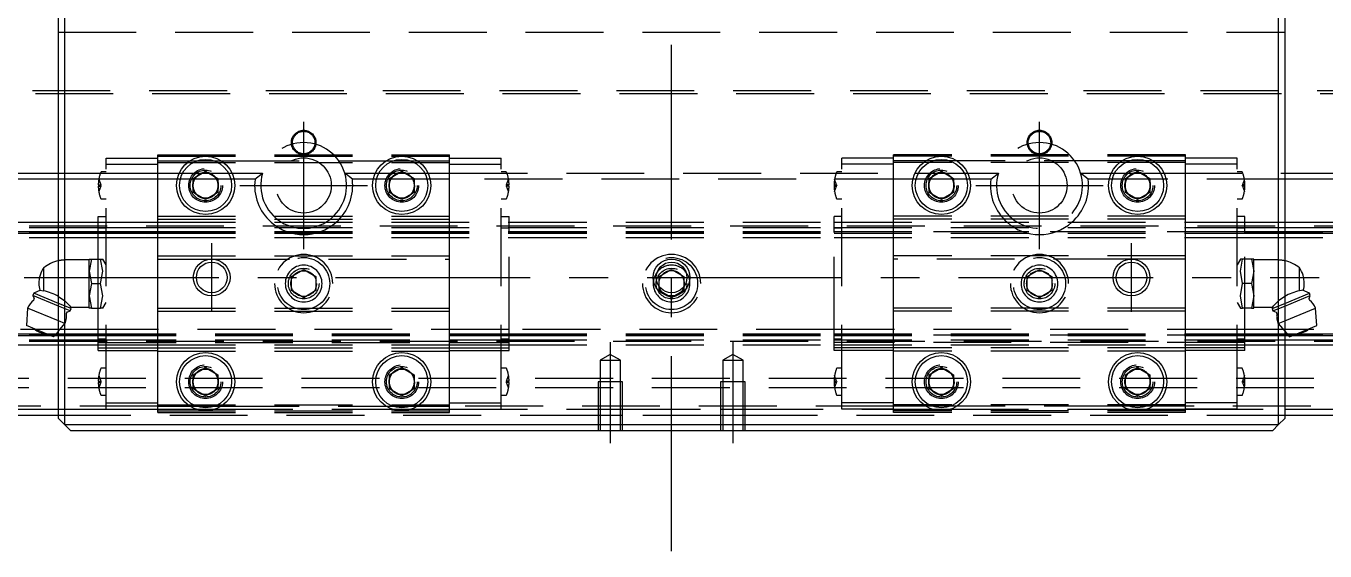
# Model space of a CAD drawing. Extents: x -15 to 745, y -361 to 120.
# Drawn here: x 94.7 to 306.6, y -119.6 to -34 of the extents above; entities that cross this region are included whole.
import ezdxf

# ---------------------------------------------------------------- set-up
doc = ezdxf.new("R2010")
doc.units = 0
doc.linetypes.add('CENTER', pattern=[50.8, 31.75, -6.35, 6.35, -6.35])
doc.linetypes.add('DASHED', pattern=[19.05, 12.7, -6.35])
doc.layers.get('0').update_dxf_attribs({"linetype": 'CONTINUOUS'})
doc.layers.add('CENTER', color=1, linetype='CENTER')

msp = doc.modelspace()

# ---------------------------------------------------------------- linework, layer by layer
at = {"color": 7, "linetype": 'CONTINUOUS'}
for p, q in [((100, -98), (100, 98)), ((101, 99), (101, -99)), ((299, -99), (299, 99)), ((300, 98), (300, -98)), ((26.71, -58), (100, -58)), ((100, -59), (27.94, -59)), ((122, -58.85), (124, -57.69)), ((122, -61.15), (122, -58.85)), ((124, -57.69), (126, -58.85)), ((126, -58.85), (126, -61.15)), ((154, -58.85), (156, -57.69)), ((154, -61.15), (154, -58.85)), ((156, -57.69), (158, -58.85)), ((158, -58.85), (158, -61.15)), ((242, -58.85), (244, -57.69)), ((242, -61.15), (242, -58.85)), ((244, -57.69), (246, -58.85)), ((246, -58.85), (246, -61.15)), ((274, -58.85), (276, -57.69)), ((274, -61.15), (274, -58.85)), ((276, -57.69), (278, -58.85)), ((278, -58.85), (278, -61.15)), ((300, -58), (373.29, -58)), ((372.06, -59), (300, -59)), ((124, -62.31), (122, -61.15)), ((126, -61.15), (124, -62.31)), ((156, -62.31), (154, -61.15)), ((158, -61.15), (156, -62.31)), ((244, -62.31), (242, -61.15)), ((246, -61.15), (244, -62.31)), ((276, -62.31), (274, -61.15)), ((278, -61.15), (276, -62.31)), ((0, -66), (100, -66)), ((0, -67.52), (100, -67.52)), ((300, -66), (400, -66)), ((300, -67.52), (400, -67.52)), ((0, -67.8), (100, -67.8)), ((300, -67.8), (400, -67.8)), ((97.6, -77.18), (97.6, -73.4)), ((302.4, -77.18), (302.4, -73.4)), ((95.98, -77.56), (95.83, -77.93)), ((95.83, -77.93), (96.04, -78.44)), ((100, -79.66), (95.83, -77.93)), ((97.1, -77.09), (95.98, -77.56)), ((100, -79.22), (95.98, -77.56)), ((96.94, -77.07), (97.6, -77.18)), ((300, -79.22), (304.02, -77.56)), ((300, -79.66), (304.17, -77.93)), ((303.06, -77.07), (302.4, -77.18)), ((304.02, -77.56), (302.9, -77.09)), ((303.96, -78.44), (304.17, -77.93)), ((304.17, -77.93), (304.02, -77.56)), ((94.97, -80), (94.77, -82.84)), ((100, -82.09), (94.97, -80)), ((300, -82.09), (305.03, -80)), ((305.23, -82.84), (305.03, -80)), ((0, -84.2), (98.05, -84.2)), ((0, -84.48), (98.73, -84.48)), ((99.2, -84.68), (94.77, -82.84)), ((99.2, -84.68), (100, -83.76)), ((99.37, -84.48), (100, -84.48)), ((99.62, -84.2), (100, -84.2)), ((300, -83.76), (300.8, -84.68)), ((300, -84.2), (300.38, -84.2)), ((300, -84.48), (300.63, -84.48)), ((300.8, -84.68), (305.23, -82.84)), ((301.27, -84.48), (400, -84.48)), ((301.95, -84.2), (400, -84.2)), ((0, -86), (100, -86)), ((300, -86), (400, -86)), ((122, -90.85), (124, -89.69)), ((122, -93.15), (122, -90.85)), ((124, -89.69), (126, -90.85)), ((126, -90.85), (126, -93.15)), ((154, -90.85), (156, -89.69)), ((154, -93.15), (154, -90.85)), ((156, -89.69), (158, -90.85)), ((158, -90.85), (158, -93.15)), ((242, -90.85), (244, -89.69)), ((242, -93.15), (242, -90.85)), ((244, -89.69), (246, -90.85)), ((246, -90.85), (246, -93.15)), ((274, -90.85), (276, -89.69)), ((274, -93.15), (274, -90.85)), ((276, -89.69), (278, -90.85)), ((278, -90.85), (278, -93.15)), ((124, -94.31), (122, -93.15)), ((126, -93.15), (124, -94.31)), ((156, -94.31), (154, -93.15)), ((158, -93.15), (156, -94.31)), ((244, -94.31), (242, -93.15)), ((246, -93.15), (244, -94.31)), ((276, -94.31), (274, -93.15)), ((278, -93.15), (276, -94.31)), ((1, -96.5), (100, -96.5)), ((300, -96.5), (399, -96.5)), ((100, -97.5), (2, -97.5)), ((101, -99), (100, -98)), ((102, -100), (101, -99)), ((101, -99), (299, -99)), ((299, -99), (298, -100)), ((300, -98), (299, -99)), ((398, -97.5), (300, -97.5)), ((298, -100), (102, -100))]:
    msp.add_line(p, q, dxfattribs=at)
at = {"color": 3, "linetype": 'DASHED'}
for p, q in [((100, -35), (300, -35)), ((0.5, -44.5), (399.5, -44.5)), ((1, -45), (399, -45)), ((116.2, -55), (163.8, -55)), ((116.2, -56), (116.2, -55)), ((163.8, -56), (163.8, -55)), ((236.2, -56), (236.2, -55)), ((283.8, -55), (236.2, -55)), ((283.8, -56), (283.8, -55)), ((107.77, -56.55), (107.77, -55.55)), ((107.77, -55.55), (116.2, -55.55)), ((107.77, -95.45), (107.77, -56.55)), ((107.77, -56.55), (116.2, -56.55)), ((116.2, -55.25), (163.8, -55.25)), ((116.2, -56), (121.44, -56)), ((116.2, -65), (116.2, -56)), ((116.2, -56.25), (163.8, -56.25)), ((121.44, -56), (122.56, -56)), ((122.56, -56), (125.44, -56)), ((125.44, -56), (126.56, -56)), ((126.56, -56), (153.44, -56)), ((153.44, -56), (154.56, -56)), ((154.56, -56), (157.44, -56)), ((157.44, -56), (158.56, -56)), ((158.56, -56), (163.8, -56)), ((163.8, -55.55), (172.23, -55.55)), ((163.8, -65), (163.8, -56)), ((163.8, -56.55), (172.23, -56.55)), ((172.23, -56.55), (172.23, -55.55)), ((172.23, -95.45), (172.23, -56.55)), ((236.2, -55.55), (227.77, -55.55)), ((227.77, -56.55), (227.77, -55.55)), ((227.77, -95.45), (227.77, -56.55)), ((236.2, -56.55), (227.77, -56.55)), ((283.8, -55.25), (236.2, -55.25)), ((236.2, -65), (236.2, -56)), ((241.44, -56), (236.2, -56)), ((283.8, -56.25), (236.2, -56.25)), ((242.56, -56), (241.44, -56)), ((245.44, -56), (242.56, -56)), ((246.56, -56), (245.44, -56)), ((273.44, -56), (246.56, -56)), ((274.56, -56), (273.44, -56)), ((277.44, -56), (274.56, -56)), ((278.56, -56), (277.44, -56)), ((283.8, -56), (278.56, -56)), ((292.23, -55.55), (283.8, -55.55)), ((283.8, -65), (283.8, -56)), ((292.23, -56.55), (283.8, -56.55)), ((292.23, -56.55), (292.23, -55.55)), ((292.23, -95.45), (292.23, -56.55)), ((100, -58), (106.84, -58)), ((106.58, -59), (100, -59)), ((106.58, -59), (106.9, -59.9)), ((116.2, -59), (106.58, -59)), ((106.84, -58), (116.2, -58)), ((107.77, -57.8), (106.99, -57.8)), ((116.2, -58), (119.69, -58)), ((119.36, -59), (116.2, -59)), ((119.87, -59), (119.36, -59)), ((119.69, -58), (120.25, -58)), ((121.44, -59), (119.87, -59)), ((120.25, -58), (122.11, -58)), ((121.71, -59), (121.44, -59)), ((122, -59), (121.71, -59)), ((122.15, -59), (122, -59)), ((122.11, -58), (122.5, -58)), ((122.2, -59), (122.15, -59)), ((125.8, -59), (122.2, -59)), ((122.5, -58), (123.36, -58)), ((123.36, -58), (123.46, -58)), ((123.46, -58), (123.5, -58)), ((123.5, -58), (124.5, -58)), ((124.5, -58), (124.54, -58)), ((124.54, -58), (124.64, -58)), ((124.64, -58), (125.5, -58)), ((125.5, -58), (125.89, -58)), ((125.85, -59), (125.8, -59)), ((126, -59), (125.85, -59)), ((125.89, -58), (127.75, -58)), ((126.29, -59), (126, -59)), ((126.56, -59), (126.29, -59)), ((128.13, -59), (126.56, -59)), ((127.75, -58), (128.31, -58)), ((128.64, -59), (128.13, -59)), ((128.31, -58), (133.29, -58)), ((132.06, -59), (128.64, -59)), ((132.06, -59), (133.29, -58)), ((146.71, -58), (151.69, -58)), ((147.94, -59), (146.71, -58)), ((151.36, -59), (147.94, -59)), ((151.87, -59), (151.36, -59)), ((151.69, -58), (152.25, -58)), ((153.44, -59), (151.87, -59)), ((152.25, -58), (154.11, -58)), ((153.71, -59), (153.44, -59)), ((154, -59), (153.71, -59)), ((154.15, -59), (154, -59)), ((154.11, -58), (154.5, -58)), ((154.2, -59), (154.15, -59)), ((157.8, -59), (154.2, -59)), ((154.5, -58), (155.36, -58)), ((155.36, -58), (155.46, -58)), ((155.46, -58), (155.5, -58)), ((155.5, -58), (156.5, -58)), ((156.5, -58), (156.54, -58)), ((156.54, -58), (156.64, -58)), ((156.64, -58), (157.5, -58)), ((157.5, -58), (157.89, -58)), ((157.85, -59), (157.8, -59)), ((158, -59), (157.85, -59)), ((157.89, -58), (159.75, -58)), ((158.29, -59), (158, -59)), ((158.56, -59), (158.29, -59)), ((160.13, -59), (158.56, -59)), ((159.75, -58), (160.31, -58)), ((160.64, -59), (160.13, -59)), ((160.31, -58), (163.8, -58)), ((163.8, -59), (160.64, -59)), ((163.8, -58), (239.69, -58)), ((239.36, -59), (163.8, -59)), ((173.01, -57.8), (172.23, -57.8)), ((173.1, -59.9), (173.42, -59)), ((226.9, -59.9), (226.58, -59)), ((227.77, -57.8), (226.99, -57.8)), ((239.87, -59), (239.36, -59)), ((239.69, -58), (240.25, -58)), ((241.44, -59), (239.87, -59)), ((240.25, -58), (242.11, -58)), ((241.71, -59), (241.44, -59)), ((242, -59), (241.71, -59)), ((242.15, -59), (242, -59)), ((242.11, -58), (242.5, -58)), ((242.2, -59), (242.15, -59)), ((245.8, -59), (242.2, -59)), ((242.5, -58), (243.36, -58)), ((243.36, -58), (243.46, -58)), ((243.46, -58), (243.5, -58)), ((243.5, -58), (244.5, -58)), ((244.5, -58), (244.54, -58)), ((244.54, -58), (244.64, -58)), ((244.64, -58), (245.5, -58)), ((245.5, -58), (245.89, -58)), ((245.85, -59), (245.8, -59)), ((246, -59), (245.85, -59)), ((245.89, -58), (247.75, -58)), ((246.29, -59), (246, -59)), ((246.56, -59), (246.29, -59)), ((248.13, -59), (246.56, -59)), ((247.75, -58), (248.31, -58)), ((248.64, -59), (248.13, -59)), ((248.31, -58), (253.29, -58)), ((252.06, -59), (248.64, -59)), ((252.06, -59), (253.29, -58)), ((266.71, -58), (271.69, -58)), ((267.94, -59), (266.71, -58)), ((271.36, -59), (267.94, -59)), ((271.87, -59), (271.36, -59)), ((271.69, -58), (272.25, -58)), ((273.44, -59), (271.87, -59)), ((272.25, -58), (274.11, -58)), ((273.71, -59), (273.44, -59)), ((274, -59), (273.71, -59)), ((274.15, -59), (274, -59)), ((274.11, -58), (274.5, -58)), ((274.2, -59), (274.15, -59)), ((277.8, -59), (274.2, -59)), ((274.5, -58), (275.36, -58)), ((275.36, -58), (275.46, -58)), ((275.46, -58), (275.5, -58)), ((275.5, -58), (276.5, -58)), ((276.5, -58), (276.54, -58)), ((276.54, -58), (276.64, -58)), ((276.64, -58), (277.5, -58)), ((277.5, -58), (277.89, -58)), ((277.85, -59), (277.8, -59)), ((278, -59), (277.85, -59)), ((277.89, -58), (279.75, -58)), ((278.29, -59), (278, -59)), ((278.56, -59), (278.29, -59)), ((280.13, -59), (278.56, -59)), ((279.75, -58), (280.31, -58)), ((280.64, -59), (280.13, -59)), ((280.31, -58), (300, -58)), ((300, -59), (280.64, -59)), ((293.01, -57.8), (292.23, -57.8)), ((293.42, -59), (293.1, -59.9)), ((106.5, -59.9), (106.58, -59.9)), ((106.58, -60.1), (106.5, -60.1)), ((106.58, -59.9), (106.9, -59.9)), ((106.58, -59.9), (106.58, -60.1)), ((106.9, -60.1), (106.58, -61)), ((106.58, -60.1), (106.9, -60.1)), ((106.9, -59.9), (106.94, -60)), ((106.9, -60.1), (106.94, -60)), ((173.1, -59.9), (173.06, -60)), ((173.1, -60.1), (173.06, -60)), ((173.42, -59.9), (173.1, -59.9)), ((173.42, -61), (173.1, -60.1)), ((173.42, -60.1), (173.1, -60.1)), ((173.42, -60.1), (173.42, -59.9)), ((173.42, -59.9), (173.5, -59.9)), ((173.5, -60.1), (173.42, -60.1)), ((226.58, -59.9), (226.5, -59.9)), ((226.5, -60.1), (226.58, -60.1)), ((226.58, -59.9), (226.9, -59.9)), ((226.58, -60.1), (226.58, -59.9)), ((226.58, -61), (226.9, -60.1)), ((226.58, -60.1), (226.9, -60.1)), ((226.9, -59.9), (226.94, -60)), ((226.9, -60.1), (226.94, -60)), ((293.1, -59.9), (293.06, -60)), ((293.1, -60.1), (293.06, -60)), ((293.42, -59.9), (293.1, -59.9)), ((293.1, -60.1), (293.42, -61)), ((293.42, -60.1), (293.1, -60.1)), ((293.5, -59.9), (293.42, -59.9)), ((293.42, -59.9), (293.42, -60.1)), ((293.42, -60.1), (293.5, -60.1)), ((106.99, -62.2), (107.77, -62.2)), ((172.23, -62.2), (173.01, -62.2)), ((226.99, -62.2), (227.77, -62.2)), ((292.23, -62.2), (293.01, -62.2)), ((106.5, -65.07), (107.77, -65.07)), ((106.5, -67.67), (106.5, -65.07)), ((106.5, -65.08), (107.77, -65.08)), ((116.2, -65.5), (116.2, -65)), ((116.2, -65), (163.8, -65)), ((116.2, -71.5), (116.2, -65.5)), ((116.2, -65.5), (163.8, -65.5)), ((163.8, -65.5), (163.8, -65)), ((163.8, -71.5), (163.8, -65.5)), ((172.23, -65.07), (173.5, -65.07)), ((172.23, -65.08), (173.5, -65.08)), ((173.5, -67.67), (173.5, -65.07)), ((227.77, -65.07), (226.5, -65.07)), ((226.5, -67.67), (226.5, -65.07)), ((227.77, -65.08), (226.5, -65.08)), ((236.2, -65.5), (236.2, -65)), ((283.8, -65), (236.2, -65)), ((236.2, -71.5), (236.2, -65.5)), ((283.8, -65.5), (236.2, -65.5)), ((283.8, -65.5), (283.8, -65)), ((283.8, -71.5), (283.8, -65.5)), ((293.5, -65.07), (292.23, -65.07)), ((293.5, -65.08), (292.23, -65.08)), ((293.5, -67.67), (293.5, -65.07)), ((0, -66.6), (400, -66.6)), ((0, -66.85), (100, -66.85)), ((0, -67.58), (106.5, -67.58)), ((100, -66), (106.5, -66)), ((100, -66.85), (106.5, -66.85)), ((100, -67.52), (106.5, -67.52)), ((106.5, -66), (116.2, -66)), ((106.5, -66.85), (116.2, -66.85)), ((106.5, -66.92), (107.77, -66.92)), ((106.5, -67.52), (116.2, -67.52)), ((106.5, -67.58), (116.2, -67.58)), ((106.5, -72), (106.5, -67.67)), ((116.2, -66), (173.5, -66)), ((116.2, -66.85), (173.5, -66.85)), ((116.2, -67.52), (173.5, -67.52)), ((116.2, -67.58), (173.5, -67.58)), ((172.23, -66.92), (173.5, -66.92)), ((173.5, -66), (226.5, -66)), ((173.5, -66.85), (226.5, -66.85)), ((173.5, -67.52), (226.5, -67.52)), ((173.5, -67.58), (226.5, -67.58)), ((173.5, -84.33), (173.5, -67.67)), ((226.5, -66), (293.5, -66)), ((226.5, -66.85), (293.5, -66.85)), ((226.5, -66.92), (227.77, -66.92)), ((226.5, -67.52), (293.5, -67.52)), ((293.5, -67.58), (226.5, -67.58)), ((226.5, -84.33), (226.5, -67.67)), ((292.23, -66.92), (293.5, -66.92)), ((293.5, -66), (300, -66)), ((293.5, -66.85), (300, -66.85)), ((293.5, -67.52), (300, -67.52)), ((293.5, -67.58), (400, -67.58)), ((293.5, -84.33), (293.5, -67.67)), ((300, -66.85), (400, -66.85)), ((0, -68.5), (106.5, -68.5)), ((100, -67.8), (106.5, -67.8)), ((106.5, -67.8), (116.2, -67.8)), ((106.5, -68.5), (116.2, -68.5)), ((116.2, -67.8), (173.5, -67.8)), ((116.2, -68.5), (173.5, -68.5)), ((173.5, -67.8), (226.5, -67.8)), ((173.5, -68.5), (226.5, -68.5)), ((226.5, -67.8), (293.5, -67.8)), ((226.5, -68.5), (293.5, -68.5)), ((293.5, -67.8), (300, -67.8)), ((293.5, -68.5), (400, -68.5)), ((105.04, -74), (105.04, -72)), ((105.04, -72), (105.4, -72)), ((105.4, -72), (105.04, -74)), ((105.4, -72), (106.87, -72)), ((106.5, -80), (106.5, -72)), ((106.87, -72), (107.22, -72)), ((107.22, -74), (106.87, -72)), ((107.77, -72.94), (107.22, -72)), ((116.2, -71.5), (163.8, -71.5)), ((116.2, -72), (116.2, -71.5)), ((116.2, -80), (116.2, -72)), ((116.2, -72), (125, -72)), ((125, -72), (163.8, -72)), ((163.8, -72), (163.8, -71.5)), ((163.8, -80), (163.8, -72)), ((236.2, -72), (236.2, -71.5)), ((283.8, -71.5), (236.2, -71.5)), ((236.2, -80), (236.2, -72)), ((275, -72), (236.2, -72)), ((283.8, -72), (275, -72)), ((283.8, -72), (283.8, -71.5)), ((283.8, -80), (283.8, -72)), ((292.78, -72), (292.23, -72.94)), ((293.13, -72), (292.78, -72)), ((292.78, -74), (293.13, -72)), ((294.6, -72), (293.13, -72)), ((294.96, -72), (294.6, -72)), ((294.6, -72), (294.96, -74)), ((294.96, -74), (294.96, -72)), ((105.04, -72.15), (101.04, -72.15)), ((101.04, -78.83), (101.04, -72.15)), ((105.04, -74), (105.4, -76)), ((105.04, -78), (105.04, -74)), ((106.87, -76), (107.22, -74)), ((138, -74.85), (140, -73.69)), ((140, -73.69), (142, -74.85)), ((198, -74.85), (200, -73.69)), ((200, -73.69), (202, -74.85)), ((258, -74.85), (260, -73.69)), ((260, -73.69), (262, -74.85)), ((293.13, -76), (292.78, -74)), ((294.96, -74), (294.6, -76)), ((298.96, -72.15), (294.96, -72.15)), ((294.96, -78), (294.96, -74)), ((298.96, -78.83), (298.96, -72.15)), ((105.4, -76), (105.04, -78)), ((105.4, -76), (106.87, -76)), ((107.22, -78), (106.87, -76)), ((137.5, -76), (137.53, -75.59)), ((138, -77.15), (138, -74.85)), ((142, -74.85), (142, -77.15)), ((197.5, -76), (197.53, -75.59)), ((198, -76.5), (198, -74.85)), ((202, -74.85), (202, -76.5)), ((257.5, -76), (257.53, -75.59)), ((258, -77.15), (258, -74.85)), ((262, -74.85), (262, -77.15)), ((292.78, -78), (293.13, -76)), ((294.6, -76), (293.13, -76)), ((294.6, -76), (294.96, -78)), ((100, -78.1), (101.04, -78.83)), ((105.04, -80), (105.04, -78)), ((105.04, -78), (105.4, -80)), ((106.87, -80), (107.22, -78)), ((140, -78.31), (138, -77.15)), ((142, -77.15), (140, -78.31)), ((198, -77.15), (198, -76.5)), ((200, -78.31), (198, -77.15)), ((202, -77.15), (200, -78.31)), ((202, -76.5), (202, -77.15)), ((260, -78.31), (258, -77.15)), ((262, -77.15), (260, -78.31)), ((293.13, -80), (292.78, -78)), ((294.96, -78), (294.6, -80)), ((294.96, -80), (294.96, -78)), ((300, -78.1), (298.96, -78.83)), ((102.08, -80.08), (100, -79.22)), ((101.93, -80.45), (100, -79.66)), ((101.04, -78.83), (102.08, -79.85)), ((101.42, -80.66), (101.93, -80.45)), ((102.08, -80.08), (101.9, -79.64)), ((101.93, -80.45), (102.08, -80.08)), ((102.08, -79.85), (105.04, -79.85)), ((105.4, -80), (105.04, -80)), ((105.4, -80), (106.87, -80)), ((106.5, -84.33), (106.5, -80)), ((107.22, -80), (106.87, -80)), ((107.22, -80), (107.77, -79.06)), ((116.2, -80.5), (116.2, -80)), ((116.2, -80), (163.8, -80)), ((116.2, -86.5), (116.2, -80.5)), ((116.2, -80.5), (163.8, -80.5)), ((163.8, -80.5), (163.8, -80)), ((163.8, -86.5), (163.8, -80.5)), ((236.2, -80.5), (236.2, -80)), ((283.8, -80), (236.2, -80)), ((236.2, -86.5), (236.2, -80.5)), ((283.8, -80.5), (236.2, -80.5)), ((283.8, -80.5), (283.8, -80)), ((283.8, -86.5), (283.8, -80.5)), ((292.23, -79.06), (292.78, -80)), ((292.78, -80), (293.13, -80)), ((294.6, -80), (293.13, -80)), ((294.6, -80), (294.96, -80)), ((294.96, -79.85), (297.92, -79.85)), ((298.96, -78.83), (297.92, -79.85)), ((297.92, -80.08), (300, -79.22)), ((298.1, -79.64), (297.92, -80.08)), ((297.92, -80.08), (298.07, -80.45)), ((298.07, -80.45), (300, -79.66)), ((298.07, -80.45), (298.58, -80.66)), ((101.07, -82.53), (100, -82.09)), ((100, -83.76), (101.07, -82.53)), ((298.93, -82.53), (300, -82.09)), ((298.93, -82.53), (300, -83.76)), ((106.5, -83.5), (0, -83.5)), ((0, -84.42), (106.5, -84.42)), ((98.05, -84.2), (99.62, -84.2)), ((98.73, -84.48), (99.37, -84.48)), ((100, -84.2), (106.5, -84.2)), ((100, -84.48), (106.5, -84.48)), ((173.5, -83.5), (106.5, -83.5)), ((106.5, -84.2), (173.5, -84.2)), ((106.5, -86.93), (106.5, -84.33)), ((106.5, -84.42), (173.5, -84.42)), ((106.5, -84.48), (173.5, -84.48)), ((226.5, -83.5), (173.5, -83.5)), ((173.5, -84.2), (226.5, -84.2)), ((173.5, -86.93), (173.5, -84.33)), ((173.5, -84.42), (226.5, -84.42)), ((173.5, -84.48), (226.5, -84.48)), ((293.5, -83.5), (226.5, -83.5)), ((293.5, -83.5), (226.5, -83.5)), ((226.5, -84.2), (293.5, -84.2)), ((226.5, -86.93), (226.5, -84.33)), ((293.5, -84.42), (226.5, -84.42)), ((226.5, -84.42), (293.5, -84.42)), ((226.5, -84.48), (293.5, -84.48)), ((400, -83.5), (293.5, -83.5)), ((293.5, -84.2), (300, -84.2)), ((293.5, -86.93), (293.5, -84.33)), ((293.5, -84.42), (400, -84.42)), ((293.5, -84.48), (300, -84.48)), ((300.38, -84.2), (301.95, -84.2)), ((300.63, -84.48), (301.27, -84.48)), ((0, -85.15), (100, -85.15)), ((0, -85.4), (400, -85.4)), ((100, -85.15), (106.5, -85.15)), ((100, -86), (106.5, -86)), ((107.77, -85.08), (106.5, -85.08)), ((106.5, -85.15), (173.5, -85.15)), ((106.5, -85.6), (173.5, -85.6)), ((106.5, -86), (116.2, -86)), ((106.5, -86.46), (107.77, -86.46)), ((107.77, -86.46), (116.2, -86.46)), ((116.2, -86), (163.8, -86)), ((116.2, -86.5), (163.8, -86.5)), ((116.2, -87), (116.2, -86.5)), ((163.8, -86), (173.5, -86)), ((163.8, -86.46), (172.23, -86.46)), ((163.8, -87), (163.8, -86.5)), ((173.5, -85.08), (172.23, -85.08)), ((172.23, -86.46), (173.5, -86.46)), ((173.5, -85.15), (226.5, -85.15)), ((173.5, -86), (226.5, -86)), ((227.77, -85.08), (226.5, -85.08)), ((226.5, -85.15), (293.5, -85.15)), ((293.5, -85.6), (226.5, -85.6)), ((226.5, -86), (293.5, -86)), ((227.77, -86.46), (226.5, -86.46)), ((236.2, -86.46), (227.77, -86.46)), ((236.2, -87), (236.2, -86.5)), ((283.8, -86.5), (236.2, -86.5)), ((292.23, -86.46), (283.8, -86.46)), ((283.8, -87), (283.8, -86.5)), ((293.5, -85.08), (292.23, -85.08)), ((293.5, -86.46), (292.23, -86.46)), ((293.5, -85.15), (300, -85.15)), ((293.5, -86), (300, -86)), ((300, -85.15), (400, -85.15)), ((106.5, -86.92), (107.77, -86.92)), ((106.5, -86.93), (107.77, -86.93)), ((107.77, -86.93), (116.2, -86.93)), ((116.2, -87), (163.8, -87)), ((116.2, -96), (116.2, -87)), ((163.8, -86.93), (172.23, -86.93)), ((163.8, -96), (163.8, -87)), ((172.23, -86.92), (173.5, -86.92)), ((172.23, -86.93), (173.5, -86.93)), ((190, -87.55), (188.35, -88.5)), ((188.35, -88.5), (188.35, -92)), ((188.35, -88.5), (191.65, -88.5)), ((191.65, -88.5), (190, -87.55)), ((191.65, -92), (191.65, -88.5)), ((210, -87.55), (208.35, -88.5)), ((208.35, -88.5), (208.35, -92)), ((208.35, -88.5), (211.65, -88.5)), ((211.65, -88.5), (210, -87.55)), ((211.65, -92), (211.65, -88.5)), ((227.77, -86.92), (226.5, -86.92)), ((227.77, -86.93), (226.5, -86.93)), ((236.2, -86.93), (227.77, -86.93)), ((236.2, -96), (236.2, -87)), ((283.8, -87), (236.2, -87)), ((292.23, -86.93), (283.8, -86.93)), ((283.8, -96), (283.8, -87)), ((293.5, -86.92), (292.23, -86.92)), ((293.5, -86.93), (292.23, -86.93)), ((106.58, -91), (106.9, -91.9)), ((107.77, -89.8), (106.99, -89.8)), ((173.01, -89.8), (172.23, -89.8)), ((173.1, -91.9), (173.42, -91)), ((226.9, -91.9), (226.58, -91)), ((227.77, -89.8), (226.99, -89.8)), ((293.01, -89.8), (292.23, -89.8)), ((293.42, -91), (293.1, -91.9)), ((400, -91.5), (0, -91.5)), ((400, -93), (0, -93)), ((106.5, -91.9), (106.58, -91.9)), ((106.58, -92.1), (106.5, -92.1)), ((106.58, -91.9), (106.9, -91.9)), ((106.58, -91.9), (106.58, -92.1)), ((106.9, -92.1), (106.58, -93)), ((106.58, -92.1), (106.9, -92.1)), ((106.9, -91.9), (106.94, -92)), ((106.9, -92.1), (106.94, -92)), ((173.1, -91.9), (173.06, -92)), ((173.1, -92.1), (173.06, -92)), ((173.42, -91.9), (173.1, -91.9)), ((173.42, -93), (173.1, -92.1)), ((173.42, -92.1), (173.1, -92.1)), ((173.42, -92.1), (173.42, -91.9)), ((173.42, -91.9), (173.5, -91.9)), ((173.5, -92.1), (173.42, -92.1)), ((188, -92), (188, -100)), ((192, -92), (188, -92)), ((188.35, -92), (188.35, -100)), ((191.65, -100), (191.65, -92)), ((192, -100), (192, -92)), ((208, -92), (208, -100)), ((212, -92), (208, -92)), ((208.35, -92), (208.35, -100)), ((211.65, -100), (211.65, -92)), ((212, -100), (212, -92)), ((226.58, -91.9), (226.5, -91.9)), ((226.5, -92.1), (226.58, -92.1)), ((226.58, -91.9), (226.9, -91.9)), ((226.58, -92.1), (226.58, -91.9)), ((226.58, -93), (226.9, -92.1)), ((226.58, -92.1), (226.9, -92.1)), ((226.9, -91.9), (226.94, -92)), ((226.9, -92.1), (226.94, -92)), ((293.1, -91.9), (293.06, -92)), ((293.1, -92.1), (293.06, -92)), ((293.42, -91.9), (293.1, -91.9)), ((293.1, -92.1), (293.42, -93)), ((293.42, -92.1), (293.1, -92.1)), ((293.5, -91.9), (293.42, -91.9)), ((293.42, -91.9), (293.42, -92.1)), ((293.42, -92.1), (293.5, -92.1)), ((106.99, -94.2), (107.77, -94.2)), ((172.23, -94.2), (173.01, -94.2)), ((226.99, -94.2), (227.77, -94.2)), ((292.23, -94.2), (293.01, -94.2)), ((116.2, -96), (0.5, -96)), ((100, -96.5), (116.2, -96.5)), ((107.77, -96.45), (107.77, -95.45)), ((107.77, -95.45), (116.2, -95.45)), ((107.77, -96.45), (116.2, -96.45)), ((116.2, -95.75), (163.8, -95.75)), ((116.2, -97), (116.2, -96)), ((116.2, -96), (121.44, -96)), ((116.2, -96.5), (122.48, -96.5)), ((116.2, -96.75), (163.8, -96.75)), ((116.2, -97), (163.8, -97)), ((121.44, -96), (122.56, -96)), ((122.48, -96.5), (125.52, -96.5)), ((122.56, -96), (125.44, -96)), ((125.44, -96), (126.56, -96)), ((125.52, -96.5), (154.48, -96.5)), ((126.56, -96), (153.44, -96)), ((153.44, -96), (154.56, -96)), ((154.48, -96.5), (157.52, -96.5)), ((154.56, -96), (157.44, -96)), ((157.44, -96), (158.56, -96)), ((157.52, -96.5), (163.8, -96.5)), ((158.56, -96), (163.8, -96)), ((163.8, -95.45), (172.23, -95.45)), ((163.8, -97), (163.8, -96)), ((236.2, -96), (163.8, -96)), ((163.8, -96.45), (172.23, -96.45)), ((163.8, -96.5), (188, -96.5)), ((172.23, -96.45), (172.23, -95.45)), ((188, -96.5), (192, -96.5)), ((192, -96.5), (208, -96.5)), ((208, -96.5), (212, -96.5)), ((212, -96.5), (236.2, -96.5)), ((236.2, -95.45), (227.77, -95.45)), ((227.77, -96.45), (227.77, -95.45)), ((236.2, -96.45), (227.77, -96.45)), ((283.8, -95.75), (236.2, -95.75)), ((236.2, -97), (236.2, -96)), ((241.44, -96), (236.2, -96)), ((236.2, -96.5), (242.48, -96.5)), ((283.8, -96.75), (236.2, -96.75)), ((283.8, -97), (236.2, -97)), ((242.56, -96), (241.44, -96)), ((242.48, -96.5), (245.52, -96.5)), ((245.44, -96), (242.56, -96)), ((246.56, -96), (245.44, -96)), ((245.52, -96.5), (274.48, -96.5)), ((273.44, -96), (246.56, -96)), ((274.56, -96), (273.44, -96)), ((274.48, -96.5), (277.52, -96.5)), ((277.44, -96), (274.56, -96)), ((278.56, -96), (277.44, -96)), ((277.52, -96.5), (283.8, -96.5)), ((283.8, -96), (278.56, -96)), ((292.23, -95.45), (283.8, -95.45)), ((283.8, -97), (283.8, -96)), ((399.5, -96), (283.8, -96)), ((292.23, -96.45), (283.8, -96.45)), ((283.8, -96.5), (300, -96.5)), ((292.23, -96.45), (292.23, -95.45)), ((188, -97.5), (100, -97.5)), ((192, -97.5), (188, -97.5)), ((208, -97.5), (192, -97.5)), ((212, -97.5), (208, -97.5)), ((300, -97.5), (212, -97.5))]:
    msp.add_line(p, q, dxfattribs=at)
for centre, radius in [((140, -53), 2), ((140, -53), 1.83), ((260, -53), 2), ((260, -53), 1.83), ((140, -60), 4.5), ((260, -60), 4.5), ((124, -60), 2.75), ((124, -60), 2.5), ((124, -60), 2.07), ((156, -60), 2.75), ((156, -60), 2.5), ((156, -60), 2.07), ((244, -60), 2.75), ((244, -60), 2.5), ((244, -60), 2.07), ((276, -60), 2.75), ((276, -60), 2.5), ((276, -60), 2.07), ((140, -76), 4.25), ((200, -76), 4.25), ((260, -76), 4.25), ((140, -76), 2.5), ((140, -76), 2.1), ((200, -76), 2.5), ((260, -76), 2.5), ((260, -76), 2.1), ((124, -92), 2.75), ((124, -92), 2.5), ((124, -92), 2.07), ((156, -92), 2.75), ((156, -92), 2.5), ((156, -92), 2.07), ((244, -92), 2.75), ((244, -92), 2.5), ((244, -92), 2.07), ((276, -92), 2.75), ((276, -92), 2.5), ((276, -92), 2.07)]:
    msp.add_circle(centre, radius, dxfattribs=at)
at = {"color": 7, "linetype": 'CONTINUOUS'}
for centre, radius in [((124, -60), 4.75), ((124, -60), 4.25), ((156, -60), 4.75), ((156, -60), 4.25), ((244, -60), 4.75), ((244, -60), 4.25), ((276, -60), 4.75), ((276, -60), 4.25), ((200, -75), 3), ((125, -75), 2.5), ((200, -75), 2.5), ((275, -75), 2.5), ((124, -92), 4.75), ((124, -92), 4.25), ((156, -92), 4.75), ((156, -92), 4.25), ((244, -92), 4.75), ((244, -92), 4.25), ((276, -92), 4.75), ((276, -92), 4.25)]:
    msp.add_circle(centre, radius, dxfattribs=at)
at = {"color": 3, "linetype": 'CONTINUOUS'}
for centre in [(125, -75), (275, -75)]:
    msp.add_circle(centre, 3, dxfattribs=at)
at = {"color": 3, "linetype": 'DASHED'}
for centre, radius, start, end in [((140, -60), 7, 16.6015, 163.3985), ((260, -60), 7, 16.6015, 163.3985), ((112.5, -60), 6, 170.4203, 179.0449), ((112.5, -60), 6, 159.1494, 170.4059), ((106.99, -57.9), 0.1, 90, 159.1494), ((124, -60), 2.06, 134.0859, 165.9141), ((124, -60), 2.1, 137.7528, 162.2472), ((124, -60), 2.1, 102.2472, 137.7528), ((124, -60), 2.06, 105.9141, 134.0859), ((124, -60), 2.06, 74.0859, 105.9141), ((124, -60), 2.1, 77.7528, 102.2472), ((124, -60), 2.1, 42.2472, 77.7528), ((124, -60), 2.06, 45.9141, 74.0859), ((124, -60), 2.06, 14.0859, 45.9141), ((124, -60), 2.1, 17.7528, 42.2472), ((140, -60), 8, 172.8192, 228.5904), ((140, -60), 7, 163.3985, 238.9973), ((140, -60), 7, 301.0027, 16.6015), ((140, -60), 8, 311.4096, 7.1808), ((156, -60), 2.06, 134.0859, 165.9141), ((156, -60), 2.1, 137.7528, 162.2472), ((156, -60), 2.1, 102.2472, 137.7528), ((156, -60), 2.06, 105.9141, 134.0859), ((156, -60), 2.06, 74.0859, 105.9141), ((156, -60), 2.1, 77.7528, 102.2472), ((156, -60), 2.1, 42.2472, 77.7528), ((156, -60), 2.06, 45.9141, 74.0859), ((156, -60), 2.06, 14.0859, 45.9141), ((156, -60), 2.1, 17.7528, 42.2472), ((173.01, -57.9), 0.1, 20.8506, 90), ((167.5, -60), 6, 9.5941, 20.8506), ((167.5, -60), 6, 0.9551, 9.5797), ((232.5, -60), 6, 170.4203, 179.0449), ((232.5, -60), 6, 159.1494, 170.4059), ((226.99, -57.9), 0.1, 90, 159.1494), ((244, -60), 2.06, 134.0859, 165.9141), ((244, -60), 2.1, 137.7528, 162.2472), ((244, -60), 2.1, 102.2472, 137.7528), ((244, -60), 2.06, 105.9141, 134.0859), ((244, -60), 2.06, 74.0859, 105.9141), ((244, -60), 2.1, 77.7528, 102.2472), ((244, -60), 2.1, 42.2472, 77.7528), ((244, -60), 2.06, 45.9141, 74.0859), ((244, -60), 2.06, 14.0859, 45.9141), ((244, -60), 2.1, 17.7528, 42.2472), ((260, -60), 8, 172.8192, 228.5904), ((260, -60), 7, 163.3985, 16.6015), ((260, -60), 8, 311.4096, 7.1808), ((276, -60), 2.06, 134.0859, 165.9141), ((276, -60), 2.1, 137.7528, 162.2472), ((276, -60), 2.1, 102.2472, 137.7528), ((276, -60), 2.06, 105.9141, 134.0859), ((276, -60), 2.06, 74.0859, 105.9141), ((276, -60), 2.1, 77.7528, 102.2472), ((276, -60), 2.1, 42.2472, 77.7528), ((276, -60), 2.06, 45.9141, 74.0859), ((276, -60), 2.06, 14.0859, 45.9141), ((276, -60), 2.1, 17.7528, 42.2472), ((293.01, -57.9), 0.1, 20.8506, 90), ((287.5, -60), 6, 9.5941, 20.8506), ((287.5, -60), 6, 0.9551, 9.5797), ((112.5, -60), 6, 180.9551, 189.5797), ((112.5, -60), 6, 189.5941, 200.8506), ((124, -60), 2.1, 162.2472, 180), ((124, -60), 2.1, 180, 197.7528), ((124, -60), 2.06, 165.9141, 194.0859), ((124, -60), 2.06, 194.0859, 225.9141), ((124, -60), 2.1, 197.7528, 222.2472), ((124, -60), 2.1, 222.2472, 257.7528), ((124, -60), 2.1, 282.2472, 317.7528), ((124, -60), 2.06, 314.0859, 345.9141), ((124, -60), 2.1, 317.7528, 342.2472), ((124, -60), 2.1, 342.2472, 17.7528), ((124, -60), 2.06, 0, 14.0859), ((124, -60), 2.06, 345.9141, 0), ((156, -60), 2.1, 162.2472, 180), ((156, -60), 2.1, 180, 197.7528), ((156, -60), 2.06, 165.9141, 194.0859), ((156, -60), 2.06, 194.0859, 225.9141), ((156, -60), 2.1, 197.7528, 222.2472), ((156, -60), 2.1, 222.2472, 257.7528), ((156, -60), 2.1, 282.2472, 317.7528), ((156, -60), 2.06, 314.0859, 345.9141), ((156, -60), 2.1, 317.7528, 342.2472), ((156, -60), 2.1, 342.2472, 17.7528), ((156, -60), 2.06, 0, 14.0859), ((156, -60), 2.06, 345.9141, 0), ((167.5, -60), 6, 339.1494, 350.4059), ((167.5, -60), 6, 350.4203, 359.0449), ((232.5, -60), 6, 180.9551, 189.5797), ((232.5, -60), 6, 189.5941, 200.8506), ((244, -60), 2.1, 162.2472, 180), ((244, -60), 2.1, 180, 197.7528), ((244, -60), 2.06, 165.9141, 180), ((244, -60), 2.06, 180, 194.0859), ((244, -60), 2.06, 194.0859, 225.9141), ((244, -60), 2.1, 197.7528, 222.2472), ((244, -60), 2.1, 222.2472, 257.7528), ((244, -60), 2.1, 282.2472, 317.7528), ((244, -60), 2.06, 314.0859, 345.9141), ((244, -60), 2.1, 317.7528, 342.2472), ((244, -60), 2.1, 342.2472, 17.7528), ((244, -60), 2.06, 345.9141, 14.0859), ((276, -60), 2.1, 162.2472, 180), ((276, -60), 2.1, 180, 197.7528), ((276, -60), 2.06, 165.9141, 180), ((276, -60), 2.06, 180, 194.0859), ((276, -60), 2.06, 194.0859, 225.9141), ((276, -60), 2.1, 197.7528, 222.2472), ((276, -60), 2.1, 222.2472, 257.7528), ((276, -60), 2.1, 282.2472, 317.7528), ((276, -60), 2.06, 314.0859, 345.9141), ((276, -60), 2.1, 317.7528, 342.2472), ((276, -60), 2.1, 342.2472, 17.7528), ((276, -60), 2.06, 345.9141, 14.0859), ((287.5, -60), 6, 339.1494, 350.4059), ((287.5, -60), 6, 350.4203, 359.0449), ((106.99, -62.1), 0.1, 200.8506, 270), ((124, -60), 2.06, 225.9141, 254.0859), ((124, -60), 2.06, 254.0859, 285.9141), ((124, -60), 2.1, 257.7528, 282.2472), ((124, -60), 2.06, 285.9141, 314.0859), ((156, -60), 2.06, 225.9141, 254.0859), ((156, -60), 2.06, 254.0859, 285.9141), ((156, -60), 2.1, 257.7528, 282.2472), ((156, -60), 2.06, 285.9141, 314.0859), ((173.01, -62.1), 0.1, 270, 339.1494), ((226.99, -62.1), 0.1, 200.8506, 270), ((244, -60), 2.06, 225.9141, 254.0859), ((244, -60), 2.06, 254.0859, 285.9141), ((244, -60), 2.1, 257.7528, 282.2472), ((244, -60), 2.06, 285.9141, 314.0859), ((276, -60), 2.06, 225.9141, 254.0859), ((276, -60), 2.06, 254.0859, 285.9141), ((276, -60), 2.1, 257.7528, 282.2472), ((276, -60), 2.06, 285.9141, 314.0859), ((293.01, -62.1), 0.1, 270, 339.1494), ((140, -60), 8, 228.5904, 311.4096), ((140, -60), 7, 238.9973, 301.0027), ((260, -60), 8, 228.5904, 311.4096), ((140, -76), 4.75, 0, 180), ((200, -76), 4.75, 0, 180), ((260, -76), 4.75, 0, 180), ((101.27, -78.15), 6, 92.1786, 102.2311), ((140, -76), 3, 0, 180), ((200, -76), 3, 141.3178, 180), ((200, -76), 3, 38.6822, 141.3178), ((200, -76), 2.1, 102.2472, 137.7528), ((200, -76), 2.1, 77.7528, 102.2472), ((200, -76), 2.1, 42.2472, 77.7528), ((200, -76), 3, 0, 38.6822), ((260, -76), 3, 0, 180), ((298.73, -78.15), 6, 77.7689, 87.8214), ((140, -76), 4.75, 180, 0), ((140, -76), 3, 180, 0), ((200, -76), 4.75, 180, 0), ((200, -76), 3, 180, 0), ((200, -76), 2.1, 162.2472, 180), ((200, -76), 2.1, 180, 191.537), ((200, -76), 2.1, 137.7528, 162.2472), ((200, -76), 2.1, 17.7528, 42.2472), ((200, -76), 2.1, 348.463, 17.7528), ((260, -76), 4.75, 180, 0), ((260, -76), 3, 180, 0), ((200, -76), 2.1, 191.537, 197.7528), ((200, -76), 2.1, 197.7528, 222.2472), ((200, -76), 2.1, 222.2472, 257.7528), ((200, -76), 2.1, 257.7528, 282.2472), ((200, -76), 2.1, 282.2472, 317.7528), ((200, -76), 2.1, 317.7528, 342.2472), ((200, -76), 2.1, 342.2472, 348.463), ((98.02, -81.27), 3.3, 337.5002, 6.8361), ((101.49, -80.85), 0.2, 112.5015, 186.8388), ((298.51, -80.85), 0.2, 353.1612, 67.4985), ((301.98, -81.27), 3.3, 173.1639, 202.4998), ((112.5, -92), 6, 170.4203, 179.0449), ((112.5, -92), 6, 159.1494, 170.4059), ((106.99, -89.9), 0.1, 90, 159.1494), ((124, -92), 2.06, 134.0859, 165.9141), ((124, -92), 2.1, 137.7528, 162.2472), ((124, -92), 2.1, 102.2472, 137.7528), ((124, -92), 2.06, 105.9141, 134.0859), ((124, -92), 2.06, 74.0859, 105.9141), ((124, -92), 2.1, 77.7528, 102.2472), ((124, -92), 2.1, 42.2472, 77.7528), ((124, -92), 2.06, 45.9141, 74.0859), ((124, -92), 2.06, 14.0859, 45.9141), ((124, -92), 2.1, 17.7528, 42.2472), ((156, -92), 2.06, 134.0859, 165.9141), ((156, -92), 2.1, 137.7528, 162.2472), ((156, -92), 2.1, 102.2472, 137.7528), ((156, -92), 2.06, 105.9141, 134.0859), ((156, -92), 2.06, 74.0859, 105.9141), ((156, -92), 2.1, 77.7528, 102.2472), ((156, -92), 2.1, 42.2472, 77.7528), ((156, -92), 2.06, 45.9141, 74.0859), ((156, -92), 2.06, 14.0859, 45.9141), ((156, -92), 2.1, 17.7528, 42.2472), ((173.01, -89.9), 0.1, 20.8506, 90), ((167.5, -92), 6, 9.5941, 20.8506), ((167.5, -92), 6, 0.9551, 9.5797), ((232.5, -92), 6, 170.4203, 179.0449), ((232.5, -92), 6, 159.1494, 170.4059), ((226.99, -89.9), 0.1, 90, 159.1494), ((244, -92), 2.06, 134.0859, 165.9141), ((244, -92), 2.1, 137.7528, 162.2472), ((244, -92), 2.1, 102.2472, 137.7528), ((244, -92), 2.06, 105.9141, 134.0859), ((244, -92), 2.06, 74.0859, 105.9141), ((244, -92), 2.1, 77.7528, 102.2472), ((244, -92), 2.1, 42.2472, 77.7528), ((244, -92), 2.06, 45.9141, 74.0859), ((244, -92), 2.06, 14.0859, 45.9141), ((244, -92), 2.1, 17.7528, 42.2472), ((276, -92), 2.06, 134.0859, 165.9141), ((276, -92), 2.1, 137.7528, 162.2472), ((276, -92), 2.1, 102.2472, 137.7528), ((276, -92), 2.06, 105.9141, 134.0859), ((276, -92), 2.06, 74.0859, 105.9141), ((276, -92), 2.1, 77.7528, 102.2472), ((276, -92), 2.1, 42.2472, 77.7528), ((276, -92), 2.06, 45.9141, 74.0859), ((276, -92), 2.06, 14.0859, 45.9141), ((276, -92), 2.1, 17.7528, 42.2472), ((293.01, -89.9), 0.1, 20.8506, 90), ((287.5, -92), 6, 9.5941, 20.8506), ((287.5, -92), 6, 0.9551, 9.5797), ((112.5, -92), 6, 180.9551, 189.5797), ((112.5, -92), 6, 189.5941, 200.8506), ((124, -92), 2.1, 162.2472, 180), ((124, -92), 2.1, 180, 197.7528), ((124, -92), 2.06, 165.9141, 194.0859), ((124, -92), 2.06, 194.0859, 225.9141), ((124, -92), 2.1, 197.7528, 222.2472), ((124, -92), 2.06, 314.0859, 345.9141), ((124, -92), 2.1, 317.7528, 342.2472), ((124, -92), 2.1, 342.2472, 17.7528), ((124, -92), 2.06, 0, 14.0859), ((124, -92), 2.06, 345.9141, 0), ((156, -92), 2.1, 162.2472, 180), ((156, -92), 2.1, 180, 197.7528), ((156, -92), 2.06, 165.9141, 194.0859), ((156, -92), 2.06, 194.0859, 225.9141), ((156, -92), 2.1, 197.7528, 222.2472), ((156, -92), 2.06, 314.0859, 345.9141), ((156, -92), 2.1, 317.7528, 342.2472), ((156, -92), 2.1, 342.2472, 17.7528), ((156, -92), 2.06, 0, 14.0859), ((156, -92), 2.06, 345.9141, 0), ((167.5, -92), 6, 339.1494, 350.4059), ((167.5, -92), 6, 350.4203, 359.0449), ((232.5, -92), 6, 180.9551, 189.5797), ((232.5, -92), 6, 189.5941, 200.8506), ((244, -92), 2.1, 162.2472, 180), ((244, -92), 2.1, 180, 197.7528), ((244, -92), 2.06, 165.9141, 180), ((244, -92), 2.06, 180, 194.0859), ((244, -92), 2.06, 194.0859, 225.9141), ((244, -92), 2.1, 197.7528, 222.2472), ((244, -92), 2.06, 314.0859, 345.9141), ((244, -92), 2.1, 317.7528, 342.2472), ((244, -92), 2.1, 342.2472, 17.7528), ((244, -92), 2.06, 345.9141, 14.0859), ((276, -92), 2.1, 162.2472, 180), ((276, -92), 2.1, 180, 197.7528), ((276, -92), 2.06, 165.9141, 180), ((276, -92), 2.06, 180, 194.0859), ((276, -92), 2.06, 194.0859, 225.9141), ((276, -92), 2.1, 197.7528, 222.2472), ((276, -92), 2.06, 314.0859, 345.9141), ((276, -92), 2.1, 317.7528, 342.2472), ((276, -92), 2.1, 342.2472, 17.7528), ((276, -92), 2.06, 345.9141, 14.0859), ((287.5, -92), 6, 339.1494, 350.4059), ((287.5, -92), 6, 350.4203, 359.0449), ((106.99, -94.1), 0.1, 200.8506, 270), ((124, -92), 2.1, 222.2472, 257.7528), ((124, -92), 2.06, 225.9141, 254.0859), ((124, -92), 2.06, 254.0859, 285.9141), ((124, -92), 2.1, 257.7528, 282.2472), ((124, -92), 2.1, 282.2472, 317.7528), ((124, -92), 2.06, 285.9141, 314.0859), ((156, -92), 2.1, 222.2472, 257.7528), ((156, -92), 2.06, 225.9141, 254.0859), ((156, -92), 2.06, 254.0859, 285.9141), ((156, -92), 2.1, 257.7528, 282.2472), ((156, -92), 2.1, 282.2472, 317.7528), ((156, -92), 2.06, 285.9141, 314.0859), ((173.01, -94.1), 0.1, 270, 339.1494), ((226.99, -94.1), 0.1, 200.8506, 270), ((244, -92), 2.1, 222.2472, 257.7528), ((244, -92), 2.06, 225.9141, 254.0859), ((244, -92), 2.06, 254.0859, 285.9141), ((244, -92), 2.1, 257.7528, 282.2472), ((244, -92), 2.1, 282.2472, 317.7528), ((244, -92), 2.06, 285.9141, 314.0859), ((276, -92), 2.1, 222.2472, 257.7528), ((276, -92), 2.06, 225.9141, 254.0859), ((276, -92), 2.06, 254.0859, 285.9141), ((276, -92), 2.1, 257.7528, 282.2472), ((276, -92), 2.1, 282.2472, 317.7528), ((276, -92), 2.06, 285.9141, 314.0859), ((293.01, -94.1), 0.1, 270, 339.1494)]:
    msp.add_arc(centre, radius, start, end, dxfattribs=at)
at = {"color": 7, "linetype": 'CONTINUOUS'}
for centre, radius, start, end in [((101.52, -76), 4.7, 146.4139, 179.9998), ((101.27, -78.15), 6, 102.2311, 127.7262), ((298.73, -78.15), 6, 52.2738, 77.7689), ((298.48, -76), 4.7, 0.0002, 33.5861), ((101.52, -76), 4.7, 180.0002, 193.1788), ((298.48, -76), 4.7, 346.8211, 359.9998), ((95.97, -85.01), 8, 59.7377, 78.2356), ((304.03, -85.01), 8, 101.7644, 120.2609), ((98.02, -81.27), 3.3, 128.1639, 157.4998), ((95.86, -78.51), 0.2, 308.1612, 22.4985), ((304.14, -78.51), 0.2, 157.5015, 231.8388), ((301.98, -81.27), 3.3, 22.5002, 51.8361), ((98.15, -80.95), 3.2, 229.2906, 247.5), ((98.15, -80.95), 3.2, 247.5, 265.7094), ((301.85, -80.95), 3.2, 274.2906, 292.5), ((301.85, -80.95), 3.2, 292.5, 310.7094)]:
    msp.add_arc(centre, radius, start, end, dxfattribs=at)
at = {"layer": 'CENTER', "color": 1, "linetype": 'CENTER'}
for p, q in [((200, -119.6), (200, 119.6)), ((140, -70.4), (140, -49.6)), ((260, -70.4), (260, -49.6)), ((129.6, -60), (150.4, -60)), ((249.6, -60), (270.4, -60)), ((125, -80.6), (125, -69.4)), ((275, -80.6), (275, -69.4)), ((94.4, -75), (305.6, -75)), ((190, -85.55), (190, -102)), ((210, -85.55), (210, -102))]:
    msp.add_line(p, q, dxfattribs=at)

doc.saveas('drawing.dxf')
